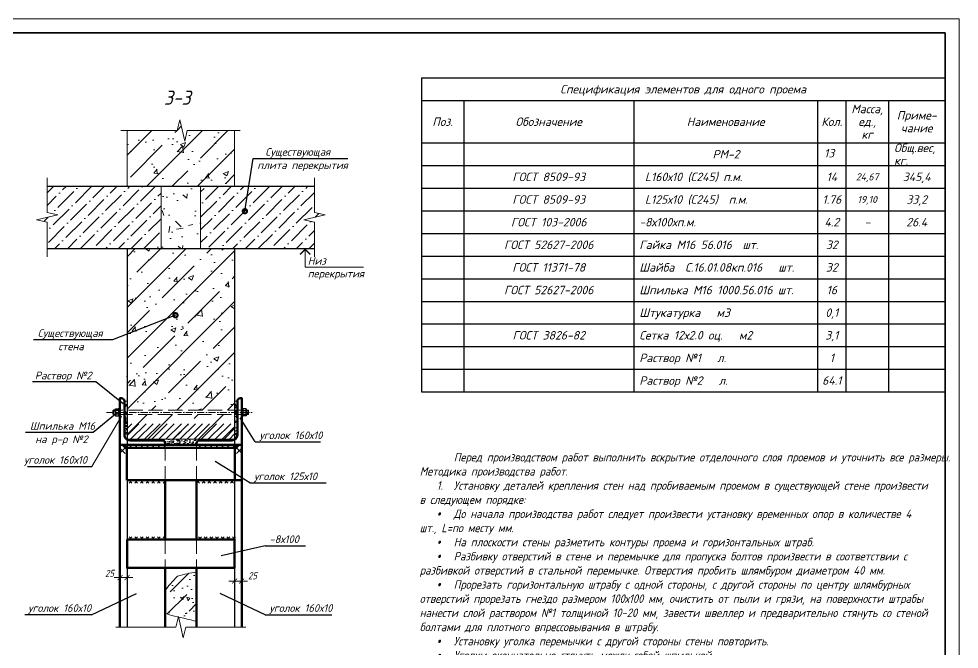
# Model space of a CAD drawing. Header units: millimetres. Extents: x 749182 to 2267578, y 70462 to 311449.
# Drawn here: x 2117564 to 2124208, y 213176 to 217633 of the extents above; entities that cross this region are included whole.
import ezdxf
from ezdxf.enums import TextEntityAlignment as Align

# ---------------------------------------------------------------- set-up
doc = ezdxf.new("R2010")
doc.units = ezdxf.units.MM
for name, pattern in [('GOST2.303 4', [7, 5, -2, 0]), ('ГОСТ 2.303 4', [7, 5, -2, 0]), ('осеваяX2', [4, 2.5, -0.5, 0.5, -0.5])]:
    doc.linetypes.add(name, pattern=pattern)
doc.layers.get('Defpoints').update_dxf_attribs({"color": 255})
for name, color, linetype, lineweight in [('1Стены', 252, 'Continuous', 25), ('монолит', 176, 'Continuous', 50), ('Оси', 165, 'осеваяX2', 13), ('Размер', 7, 'Continuous', 13), ('сварка', 156, 'Continuous', 9), ('штриховка кирпич', 42, 'Continuous', 5), ('Штрихока', 8, 'Continuous', 9)]:
    doc.layers.add(name, color=color, linetype=linetype, lineweight=lineweight)
for name, color, linetype in [('металл', 124, 'Continuous'), ('Текст', 7, 'Continuous'), ('Штриховка', 252, 'Continuous')]:
    doc.layers.add(name, color=color, linetype=linetype)
doc.styles.add('GOST', font='', dxfattribs={"width": 0.8, "oblique": 10})
doc.styles.add('GOST 2.304_new', font='isocpeur.ttf', dxfattribs={"width": 0.9, "oblique": 15})
doc.styles.add('М2', font='isocpeui.ttf')
doc.styles.get('GOST').set_extended_font_data('GOST type A')
doc.dimstyles.new('SPDS', dxfattribs={"dimscale": 25, "dimtxt": 2.5, "dimasz": 1.77, "dimexe": 1.25, "dimexo": 0.625, "dimtad": 1, "dimdec": 0, "dimrnd": 0.001, "dimtxsty": 'GOST 2.304_new', "dimblk": 'ARCHTICK', "dimcen": 2.5, "dimdle": 2, "dimclrt": 256, "dimazin": 2, "dimtfac": 0.75, "dimtdec": 0, "dimtmove": 1, "dimatfit": 3, "dimfxl": 0, "dimtolj": 1, "dimlwd": 9, "dimlwe": 9, "dimarcsym": 0})

# ---------------------------------------------------------------- blocks, each defined once
blk = doc.blocks.new('*U713')
at = {"color": 44, "lineweight": 20, "ltscale": 10}
for p, q in [((594, 420), (0, 420)), ((594, 0), (594, 420))]:
    blk.add_line(p, q, dxfattribs=at)
at = {"color": 137, "lineweight": 35, "ltscale": 10}
for p, q in [((589, 415), (20, 415)), ((589, 5), (589, 415))]:
    blk.add_line(p, q, dxfattribs=at)
at = {"color": 44, "lineweight": 13, "style": 'GOST', "oblique": 10, "width": 0.8}
for tag in ['ФОРМАТВЕРТ', 'ФОРМАТГОРИЗ']:
    blk.add_attdef(tag, (542.98, 1.6), '', height=2, dxfattribs=at)
blk = doc.blocks.new('_ArchTick')
at = {"color": 0, "linetype": 'ByBlock', "const_width": 0.15}
blk.add_lwpolyline([(-0.5, -0.5), (0.5, 0.5)], dxfattribs=at)
blk = doc.blocks.new('*D722')
at = {"layer": 'Defpoints', "color": 0, "ltscale": 20, "transparency": 16777216}
for p in [(-25, 254.7), (0, 209.7), (-25, 175.7)]:
    blk.add_point(p, dxfattribs=at)
at = {"layer": 'Размер', "color": 0, "lineweight": 9, "ltscale": 20, "transparency": 16777216}
for p, q in [((-25, 248.5), (-25, 163.2)), ((0, 203.5), (0, 163.2)), ((20, 175.7), (-45, 175.7))]:
    blk.add_line(p, q, dxfattribs=at)
at = {"layer": 'Размер', "color": 0, "lineweight": 9, "ltscale": 20, "transparency": 16777216, "xscale": 17.7, "yscale": 17.7, "zscale": 17.7, "rotation": 180}
blk.add_blockref('_ArchTick', (-25, 175.7), dxfattribs=at)
at = {"layer": 'Размер', "color": 0, "lineweight": 9, "ltscale": 20, "transparency": 16777216, "xscale": 17.7, "yscale": 17.7, "zscale": 17.7}
blk.add_blockref('_ArchTick', (0, 175.7), dxfattribs=at)
at = {"layer": 'Размер', "ltscale": 20, "transparency": 16777216, "insert": (-61.9, 190.5), "char_height": 25, "attachment_point": 5, "style": 'GOST 2.304_new'}
blk.add_mtext('\\A1;25', dxfattribs=at)
blk = doc.blocks.new('*D721')
at = {"layer": 'Defpoints', "color": 0, "ltscale": 20, "transparency": 16777216}
for p in [(405, 254.7), (380, 209.7), (405, 163.3)]:
    blk.add_point(p, dxfattribs=at)
at = {"layer": 'Размер', "color": 0, "lineweight": 9, "ltscale": 20, "transparency": 16777216}
for p, q in [((405, 248.5), (405, 150.8)), ((380, 203.5), (380, 150.8)), ((360, 163.3), (425, 163.3))]:
    blk.add_line(p, q, dxfattribs=at)
at = {"layer": 'Размер', "color": 0, "lineweight": 9, "ltscale": 20, "transparency": 16777216, "xscale": 17.7, "yscale": 17.7, "zscale": 17.7, "rotation": 180}
blk.add_blockref('_ArchTick', (380, 163.3), dxfattribs=at)
at = {"layer": 'Размер', "color": 0, "lineweight": 9, "ltscale": 20, "transparency": 16777216, "xscale": 17.7, "yscale": 17.7, "zscale": 17.7}
blk.add_blockref('_ArchTick', (405, 163.3), dxfattribs=at)
at = {"layer": 'Размер', "ltscale": 20, "transparency": 16777216, "insert": (443.3, 182.2), "char_height": 25, "attachment_point": 5, "style": 'GOST 2.304_new'}
blk.add_mtext('\\A1;25', dxfattribs=at)
blk = doc.blocks.new('свар')
at = {"layer": 'сварка', "color": 0, "linetype": 'Continuous', "ltscale": 10}
for p, q in [((10, 10), (-10, -10)), ((-10, 10), (10, -10))]:
    blk.add_line(p, q, dxfattribs=at)
blk = doc.blocks.new('A$Cb0885363')
at = {"ltscale": 100}
h = blk.add_hatch(color=0, dxfattribs=at)
h.dxf.hatch_style = 1
h.paths.add_polyline_path([(-18.7, 644.7), (-0.6, 644.7), (-0.6, 626.7)])
h = blk.add_hatch(color=0, dxfattribs=at)
h.dxf.hatch_style = 1
h.paths.add_polyline_path([(398.7, 644.7), (380.6, 644.7), (380.6, 626.7)])
at = {"layer": 'Размер', "ltscale": 20}
h = blk.add_hatch(dxfattribs=at)
h.set_pattern_fill('AR-CONC', color=0, angle=90)
h.set_pattern_definition([(140, (-42282949.67, -1565214.61), (15.93908554, 182.184669), [19.05, -209.55]), (85, (-42282949.67, -1565214.61), (-191.0568452, -35.2434214), [15.24, -167.6405842]), (190.4514447, (-42282948.34, -1565199.43), (-175.1177519, 146.9412471), [16.1900088, -178.0902446]), (136.1842, (-42283000.47, -1565214.61), (42.0423279, 271.0790409), [28.575, -314.325]), (186.6355576, (-42282996.97, -1565192.02), (-247.4261246, 237.404134), [24.2850231, -267.1356082]), (81.1841512, (-42283000.47, -1565214.6), (-247.4261246, 237.404134), [22.859967, -251.459732]), (111, (-42282987.77, -1565189.21), (102.2651982, 151.61439127), [19.05, -209.55]), (56, (-42282987.77, -1565189.21), (-184.1879661, 61.80202835), [15.24, -167.64]), (161.451445, (-42282979.25, -1565176.58), (-81.9227689, 213.4164193), [16.1900088, -178.0899376]), (127.5, (-42282949.67, -1565214.61), (-84.55503887, 3.08860325), [0, -165.608, 0, -170.18, 0, -168.275]), (97.5, (-42282949.67, -1565214.61), (-100.18057482, 66.81966251), [0, -97.028, 0, -161.798, 0, -64.135]), (57.5, (-42282949.67, -1565271.254), (5.72874399, 135.59059517), [0, -63.5, 0, -198.12, 0, -262.89]), (47.5, (-42282949.67, -1565296.65), (-25.42649103, 148.1291814), [0, -82.55, 0, -131.572, 0, -186.69])])
h.paths.add_polyline_path([(260, 1559), (120, 1559), (120, 1339), (260, 1339)])
h = blk.add_hatch(dxfattribs=at)
h.set_pattern_fill('AR-SAND', color=0, scale=0.3, angle=90)
h.set_pattern_definition([(127.5, (-42286669.228, -1517349.751), (-14.68239712, -0.4800093888), [0, -11.5824, 0, -12.954, 0, -12.3825]), (97.5, (-42286669.228, -1517349.75), (-21.504753017, 13.485698494), [0, -6.2484, 0, -10.4394, 0, -4.0005]), (57.5, (-42286669.228, -1517359.123), (-0.0431155404, 23.7297711072), [0, -3.81, 0, -13.716, 0, -17.907]), (47.5, (-42286669.228, -1517359.123), (-6.687879698, 22.906693574), [0, -1.905, 0, -8.9916, 0, -10.287])])
edge = h.paths.add_edge_path()
edge.add_line((255.6, 660.7), (369.6, 660.7))
edge.add_arc((369.6, 680.7), 20, 270, 301.3323)
edge.add_line((380, 663.6), (380, 664.7))
edge.add_line((380, 664.7), (0, 664.7))
edge.add_line((0, 664.7), (0, 663.6))
edge.add_arc((10.4, 680.7), 20, 238.6677, 270)
edge.add_line((10.4, 660.7), (124.4, 660.7))
edge.add_arc((124.4, 650.7), 10, 0, 90, ccw=False)
edge.add_line((134.4, 650.7), (134.4, 644.7))
edge.add_line((134.4, 644.7), (245.6, 644.7))
edge.add_line((245.6, 644.7), (245.6, 650.7))
edge.add_arc((255.6, 650.7), 10, 90, 180, ccw=False)
edge = h.paths.add_edge_path()
edge.add_line((0, 799.7), (-9.6, 799.7))
edge.add_line((-9.6, 799.7), (-9.6, 680.7))
edge.add_arc((10.4, 680.7), 20, 180, 238.6677)
edge.add_line((0, 663.6), (0, 799.7))
edge = h.paths.add_edge_path()
edge.add_line((389.6, 799.7), (380, 799.7))
edge.add_line((380, 799.7), (380, 663.6))
edge.add_arc((369.6, 680.7), 20, 301.3323, 360)
edge.add_line((389.6, 680.7), (389.6, 799.7))
h = blk.add_hatch(dxfattribs=at)
h.set_pattern_fill('AR-CONC', color=0, scale=0.7, angle=90)
h.set_pattern_definition([(140, (-188483.56, 233920.53), (11.15736, 127.52927), [13.335, -146.685]), (85, (-188483.56, 233920.53), (-133.73979, -24.670395), [10.668, -117.34841]), (190.451445, (-188482.63, 233931.16), (-122.582426, 102.858873), [11.333006, -124.66317]), (136.1842, (-188519.12, 233920.53), (29.42963, 189.75533), [20.0025, -220.0275]), (186.63556, (-188516.67, 233936.34), (-173.19829, 166.18289), [16.99952, -186.99493]), (81.18415, (-188519.12, 233920.53), (-173.19829, 166.1829), [16.00198, -176.02181]), (111, (-188510.23, 233938.31), (71.58564, 106.130074), [13.335, -146.685]), (56, (-188510.23, 233938.31), (-128.931576, 43.26142), [10.668, -117.348]), (161.451445, (-188504.26, 233947.16), (-57.34594, 149.391493), [11.333006, -124.662956]), (127.5, (-188483.557, 233920.53), (-59.188527, 2.162022), [0, -115.9256, 0, -119.126, 0, -117.7925]), (97.5, (-188483.56, 233920.53), (-70.126402, 46.773764), [0, -67.9196, 0, -113.2586, 0, -44.8945]), (57.5, (-188483.557, 233880.88), (4.010121, 94.9134166), [0, -44.45, 0, -138.684, 0, -184.023]), (47.5, (-188483.56, 233863.1), (-17.798544, 103.690427), [0, -57.785, 0, -92.1004, 0, -130.683])])
h.paths.add_polyline_path([(246.5, 25.7), (246.2, 25.8), (246, 25.9)])
h.paths.add_polyline_path([(249.1, 24.8), (248.9, 24.9), (249.4, 24.7)])
h.paths.add_polyline_path([(248.2, 25.1), (247.9, 25.2), (248.4, 25)])
h.paths.add_polyline_path([(250.1, 24.4), (249.9, 24.5), (250.4, 24.3)])
h.paths.add_polyline_path([(247.2, 25.5), (247, 25.6), (247.4, 25.4)])
h.paths.add_polyline_path([(134.4, 131.1), (134.4, 59), (134.6, 58.8), (135.2, 58.3), (135.8, 57.7), (136.4, 57.2), (137, 56.7), (137.6, 56.2), (138.2, 55.7), (138.8, 55.3), (139.4, 54.8), (140, 54.3), (140.7, 53.8), (141.3, 53.4), (142, 52.9), (142.6, 52.5), (143.3, 52), (143.9, 51.6), (144.6, 51.1), (145.2, 50.7), (145.9, 50.3), (146.6, 49.9), (147.3, 49.4), (148, 49), (148.7, 48.6), (149.4, 48.2), (150.1, 47.8), (150.8, 47.4), (151.5, 47.1), (152.2, 46.7), (152.9, 46.3), (153.6, 45.9), (154.3, 45.6), (155.1, 45.2), (155.8, 44.9), (156.5, 44.5), (157.3, 44.2), (158, 43.8), (158.7, 43.5), (159.5, 43.1), (160.2, 42.8), (161, 42.5), (161.7, 42.2), (162.5, 41.9), (163.2, 41.6), (164, 41.3), (164.7, 41), (165.5, 40.7), (166.3, 40.4), (167, 40.1), (167.8, 39.8), (168.5, 39.5), (169.3, 39.3), (170.1, 39), (170.8, 38.7), (171.6, 38.5), (172.4, 38.2), (173.2, 38), (173.9, 37.7), (174.7, 37.5), (175.5, 37.2), (176.2, 37), (177, 36.8), (177.8, 36.6), (178.5, 36.3), (179.3, 36.1), (180.1, 35.9), (180.8, 35.7), (181.6, 35.5), (182.4, 35.3), (183.1, 35.1), (183.9, 34.9), (184.6, 34.7), (185.4, 34.5), (186.1, 34.3), (186.9, 34.2), (187.7, 34), (188.4, 33.8), (189.2, 33.7), (189.9, 33.5), (190.6, 33.3), (191.4, 33.2), (192.1, 33), (192.9, 32.9), (193.6, 32.7), (194.3, 32.6), (195, 32.5), (195.8, 32.3), (196.5, 32.2), (197.2, 32.1), (197.9, 32), (198.6, 31.8), (199.3, 31.7), (200, 31.6), (200.7, 31.5), (201.4, 31.4), (202.1, 31.3), (202.8, 31.2), (203.5, 31.1), (204.1, 31), (204.8, 30.9), (205.5, 30.8), (206.1, 30.7), (206.8, 30.7), (207.4, 30.6), (208.1, 30.5), (208.7, 30.4), (209.3, 30.4), (210, 30.3), (210.6, 30.2), (211.2, 30.2), (211.8, 30.1), (212.4, 30.1), (213, 30), (213.6, 30), (214.2, 29.9), (214.8, 29.9), (215.4, 29.8), (215.9, 29.8), (216.5, 29.7), (217.1, 29.7), (217.7, 29.6), (218.2, 29.6), (218.8, 29.6), (219.3, 29.5), (219.9, 29.5), (220.4, 29.5), (221, 29.4), (221.5, 29.4), (222, 29.4), (222.6, 29.3), (223.1, 29.3), (223.6, 29.3), (224.1, 29.2), (224.7, 29.2), (225.2, 29.2), (225.7, 29.1), (226.2, 29.1), (226.7, 29), (227.2, 29), (227.7, 29), (228.2, 28.9), (228.7, 28.9), (229.2, 28.9), (229.7, 28.8), (230.2, 28.8), (230.7, 28.7), (231.2, 28.7), (231.7, 28.6), (232.2, 28.6), (232.7, 28.5), (233.1, 28.5), (233.6, 28.4), (234.1, 28.4), (234.6, 28.3), (235.1, 28.3), (235.5, 28.2), (236, 28.1), (236.5, 28), (237, 28), (237.4, 27.9), (237.9, 27.8), (238.4, 27.7), (238.9, 27.6), (239.3, 27.6), (239.8, 27.5), (240.3, 27.4), (240.8, 27.3), (241.2, 27.2), (241.7, 27.1), (242.2, 26.9), (242.7, 26.8), (243.1, 26.7), (243.6, 26.6), (244.1, 26.4), (244.6, 26.3), (245, 26.2), (245.5, 26), (245.6, 26), (245.6, 184.2), (244.7, 184.1), (243.6, 184), (242.5, 183.8), (241.4, 183.7), (240.3, 183.6), (239.3, 183.4), (238.2, 183.3), (237.1, 183.1), (236, 183), (235, 182.8), (233.9, 182.6), (232.9, 182.5), (231.8, 182.3), (230.8, 182.1), (229.7, 182), (228.7, 181.8), (227.6, 181.6), (226.6, 181.4), (225.6, 181.2), (224.6, 181), (223.5, 180.8), (222.5, 180.6), (221.5, 180.4), (220.5, 180.2), (219.5, 180), (218.5, 179.8), (217.5, 179.6), (216.5, 179.4), (215.5, 179.1), (214.5, 178.9), (213.6, 178.7), (212.6, 178.4), (211.6, 178.2), (210.6, 178), (209.7, 177.7), (208.7, 177.5), (207.8, 177.2), (206.8, 177), (205.9, 176.7), (204.9, 176.4), (204, 176.2), (203.1, 175.9), (202.1, 175.6), (201.2, 175.3), (200.3, 175.1), (199.4, 174.8), (198.4, 174.5), (197.5, 174.2), (196.6, 173.9), (195.7, 173.6), (194.8, 173.3), (194, 173), (193.1, 172.7), (192.2, 172.4), (191.3, 172), (190.4, 171.7), (189.6, 171.4), (188.7, 171.1), (187.9, 170.7), (187, 170.4), (186.2, 170.1), (185.3, 169.7), (184.5, 169.4), (183.6, 169), (182.8, 168.7), (182, 168.3), (181.2, 168), (180.3, 167.6), (179.5, 167.2), (178.7, 166.9), (177.9, 166.5), (177.1, 166.1), (176.3, 165.7), (175.6, 165.3), (174.8, 164.9), (174, 164.6), (173.2, 164.2), (172.5, 163.8), (171.7, 163.4), (170.9, 163), (170.2, 162.5), (169.4, 162.1), (168.7, 161.7), (167.9, 161.3), (167.2, 160.9), (166.5, 160.4), (165.8, 160), (165, 159.6), (164.3, 159.1), (163.6, 158.7), (162.9, 158.3), (162.2, 157.8), (161.5, 157.4), (160.8, 156.9), (160.2, 156.4), (159.5, 156), (158.8, 155.5), (158.2, 155), (157.5, 154.6), (156.8, 154.1), (156.2, 153.6), (155.5, 153.1), (154.9, 152.6), (154.3, 152.1), (153.6, 151.7), (153, 151.2), (152.4, 150.7), (151.8, 150.2), (151.2, 149.6), (150.6, 149.1), (150, 148.6), (149.4, 148.1), (148.8, 147.6), (148.2, 147), (147.6, 146.5), (147.1, 146), (146.5, 145.4), (146, 144.9), (145.4, 144.4), (144.9, 143.8), (144.3, 143.3), (143.8, 142.7), (143.2, 142.2), (142.7, 141.6), (142.2, 141), (141.7, 140.5), (141.2, 139.9), (140.7, 139.3), (140.2, 138.7), (139.7, 138.2), (139.2, 137.6), (138.7, 137), (138.3, 136.4), (137.8, 135.8), (137.3, 135.2), (136.9, 134.6), (136.4, 134), (136, 133.4), (135.5, 132.8), (135.1, 132.1), (134.7, 131.5)])
at = {"layer": 'Штриховка', "lineweight": 9, "ltscale": 100}
h = blk.add_hatch(dxfattribs=at)
h.set_pattern_fill('AR-CONC', color=256)
h.paths.add_polyline_path([(380, 1756), (212.5, 1756), (203.8, 1718.5), (186.3, 1793.5), (177.5, 1756), (0, 1756), (0, 1559), (380, 1559)])
h.paths.add_polyline_path([(380, 1339), (0, 1339), (0, 1036.5), (167.5, 1101.8, -1.205504), (174.7, 1103.2, -0.829528), (167.5, 1101.8), (0, 1036.5), (0, 767.1), (380, 767.1)])
at = {"layer": 'Штриховка', "linetype": 'Continuous', "ltscale": 10}
h = blk.add_hatch(dxfattribs=at)
h.set_pattern_fill('BOUNDHATCH', color=0, scale=5.555556, style=0, pattern_type=2)
h.set_pattern_definition([(45, (-772878.406, 408036.374), (-12.47257795, 12.47257795), [])])
h.paths.add_polyline_path([(0, 664.7), (380, 664.7), (380, 669.5), (380, 719.5), (0, 719.5)])
at = {"layer": 'штриховка кирпич', "ltscale": 15}
h = blk.add_hatch(dxfattribs=at)
h.set_pattern_fill('ANSI36', color=0, scale=10)
h.set_pattern_definition([(45, (-768393.9, 351503.403), (16.8379802, 61.7392608), [79.375, -15.875, 0, -15.875])])
h.paths.add_polyline_path([(120, 1339), (120, 1559), (-282.1, 1559), (-282.1, 1466.5), (-244.6, 1457.8), (-319.6, 1440.3), (-282.1, 1431.5), (-282.1, 1339)])
h.paths.add_polyline_path([(260, 1559), (260, 1339), (662.1, 1339), (662.1, 1431.5), (624.6, 1440.3), (699.6, 1457.8), (662.1, 1466.5), (662.1, 1559)])
at = {"layer": 'штриховка кирпич', "ltscale": 20}
h = blk.add_hatch(dxfattribs=at)
h.set_pattern_fill('ANSI36', color=0, scale=15)
h.set_pattern_definition([(45, (-773296.073, 351985.01), (25.2569703, 92.6088912), [119.0625, -23.8125, 0, -23.8125])])
h.paths.add_polyline_path([(370.8, -23.8), (370.8, -24.2), (370.8, -23.5)])
h.paths.add_polyline_path([(297.4, 4.7), (297.2, 4.7), (297.4, 4.7)])
h.paths.add_polyline_path([(134.4, 129.4), (134.4, 50.2), (135.8, 49.5), (137.4, 48.8), (139.1, 48), (140.8, 47.3), (142.6, 46.6), (144.5, 45.9), (146.3, 45.2), (148.3, 44.5), (150.2, 43.9), (152.2, 43.2), (154.3, 42.6), (156.4, 42), (158.5, 41.4), (160.7, 40.8), (163, 40.2), (165.2, 39.6), (167.6, 39.1), (169.9, 38.5), (172.3, 37.9), (174.7, 37.4), (177.2, 36.8), (179.7, 36.2), (182.2, 35.7), (184.8, 35.1), (187.4, 34.5), (190, 34), (192.7, 33.4), (195.4, 32.8), (198.1, 32.2), (200.9, 31.6), (203.7, 31), (206.5, 30.4), (209.3, 29.7), (212.2, 29.1), (215.1, 28.4), (218, 27.7), (221, 27), (223.9, 26.3), (226.9, 25.6), (229.9, 24.9), (232.9, 24.1), (235.9, 23.4), (238.9, 22.6), (242, 21.8), (245, 21), (245.6, 20.8), (245.6, 192.2), (244.7, 192.2), (243.8, 192.2), (242.8, 192.2), (241.9, 192.2), (241, 192.2), (240, 192.2), (239.1, 192.2), (238.2, 192.2), (237.2, 192.2), (236.3, 192.2), (235.3, 192.2), (234.4, 192.1), (233.4, 192.1), (232.4, 192.1), (231.5, 192), (230.5, 191.9), (229.5, 191.9), (228.6, 191.8), (227.6, 191.8), (226.6, 191.7), (225.7, 191.6), (224.7, 191.5), (223.7, 191.4), (222.7, 191.3), (221.7, 191.2), (220.7, 191.1), (219.7, 191), (218.8, 190.8), (217.8, 190.7), (216.8, 190.6), (215.8, 190.4), (214.8, 190.3), (213.8, 190.1), (212.8, 190), (211.7, 189.8), (210.7, 189.6), (209.7, 189.4), (208.7, 189.2), (207.7, 189), (206.7, 188.8), (205.7, 188.6), (204.6, 188.4), (203.6, 188.2), (202.6, 188), (201.6, 187.7), (200.5, 187.5), (199.5, 187.3), (198.5, 187), (197.4, 186.7), (196.4, 186.5), (195.3, 186.2), (194.3, 185.9), (193.3, 185.6), (192.2, 185.3), (191.2, 185), (190.1, 184.7), (189.1, 184.4), (188, 184.1), (187, 183.8), (185.9, 183.4), (184.9, 183.1), (183.8, 182.7), (182.7, 182.4), (181.7, 182), (180.6, 181.6), (179.6, 181.2), (178.5, 180.9), (175.2, 177.5), (172, 174.2), (168.9, 170.9), (165.9, 167.7), (163, 164.5), (160.1, 161.4), (157.4, 158.3), (154.8, 155.3), (152.2, 152.3), (149.7, 149.4), (147.3, 146.5), (145.1, 143.6), (142.8, 140.9), (140.7, 138.1), (138.7, 135.4), (136.7, 132.7), (134.9, 130.1)])
at = {"layer": 'Штрихока', "ltscale": 100}
h = blk.add_hatch(dxfattribs=at)
h.set_pattern_fill('ANSI35', color=256, scale=20)
h.paths.add_polyline_path([(380, 1756), (212.5, 1756), (203.8, 1718.5), (186.3, 1793.5), (177.5, 1756), (0, 1756), (0, 1559), (380, 1559)])
h.paths.add_polyline_path([(380, 1339), (0, 1339), (0, 1036.5), (167.5, 1101.8, -1.205504), (174.7, 1103.2, -0.829528), (167.5, 1101.8), (0, 1036.5), (0, 767.1), (380, 767.1)])
h.paths.add_polyline_path([(380, 752.4), (0, 752.4), (0, 664.7), (380, 664.7)])
at = {"ltscale": 20}
for p, q in [((120, 1559), (120, 1339)), ((260, 1559), (260, 1339))]:
    blk.add_line(p, q, dxfattribs=at)
at = {"color": 0, "ltscale": 100}
for p, q in [((-9.6, 799.7), (0, 799.7)), ((389.6, 799.7), (380, 799.7)), ((-124.8, 568.1), (-19.2, 745.7))]:
    blk.add_line(p, q, dxfattribs=at)
for points in [[(-18.7, 644.7), (-0.6, 644.7), (-0.6, 626.7), (-18.7, 644.7)], [(398.7, 644.7), (380.6, 644.7), (380.6, 626.7), (398.7, 644.7)]]:
    blk.add_lwpolyline(points, dxfattribs=at)
at = {"layer": '1Стены', "lineweight": 13, "ltscale": 10}
for p, q in [((0, 1559), (0, 1756)), ((380, 1559), (380, 1756))]:
    blk.add_line(p, q, dxfattribs=at)
at = {"layer": '1Стены', "color": 0, "linetype": 'ГОСТ 2.303 4', "lineweight": 13, "ltscale": 10}
for p, q in [((405.6, 767.1), (-31.2, 767.1)), ((-31.2, 752.4), (405.6, 752.4))]:
    blk.add_line(p, q, dxfattribs=at)
at = {"layer": '1Стены', "color": 0, "linetype": 'GOST2.303 4', "lineweight": 13, "ltscale": 10}
for p, q in [((134.4, 519.7), (134.4, 644.7)), ((245.6, 519.7), (245.6, 644.7)), ((134.4, 309.7), (134.4, 209.7)), ((245.6, 309.7), (245.6, 209.7))]:
    blk.add_line(p, q, dxfattribs=at)
at = {"layer": 'металл', "color": 0, "linetype": 'Continuous', "lineweight": 30, "ltscale": 10}
for p, q in [((-49, 766.6), (-47.9, 767.7)), ((-49, 752.8), (-49, 766.6)), ((-47.9, 751.7), (-47.9, 767.7)), ((-41.6, 767.7), (-47.9, 767.7)), ((-41.6, 770.2), (-40.3, 772.4)), ((-41.6, 759.7), (-41.6, 770.2)), ((-40.3, 772.4), (-29.9, 772.4)), ((-29.9, 766.1), (-40.3, 766.1)), ((-28.6, 770.2), (-29.9, 772.4)), ((-28.6, 774.7), (-25.6, 774.7)), ((-28.6, 744.7), (-28.6, 774.7)), ((-28.6, 759.7), (-28.6, 770.2)), ((-28.6, 751.7), (-28.6, 767.7)), ((-25.6, 774.7), (-25.6, 744.7)), ((408.6, 774.7), (405.6, 774.7)), ((405.6, 774.7), (405.6, 744.7)), ((408.6, 744.7), (408.6, 774.7)), ((408.6, 770.2), (409.9, 772.4)), ((408.6, 759.7), (408.6, 770.2)), ((408.6, 751.7), (408.6, 767.7)), ((420.3, 772.4), (409.9, 772.4)), ((409.9, 766.1), (420.3, 766.1)), ((421.6, 770.2), (420.3, 772.4)), ((421.6, 759.7), (421.6, 770.2)), ((421.6, 767.7), (427.9, 767.7)), ((429, 766.6), (427.9, 767.7)), ((427.9, 751.7), (427.9, 767.7)), ((429, 752.8), (429, 766.6)), ((-47.9, 751.7), (-49, 752.8)), ((-47.9, 751.7), (-41.6, 751.7)), ((-41.6, 759.7), (-41.6, 749.3)), ((-41.6, 749.3), (-40.3, 747)), ((-29.9, 753.4), (-40.3, 753.4)), ((-40.3, 747), (-29.9, 747)), ((-28.6, 749.3), (-29.9, 747)), ((-28.6, 759.7), (-28.6, 749.3)), ((-25.6, 744.7), (-28.6, 744.7)), ((405.6, 744.7), (408.6, 744.7)), ((408.6, 759.7), (408.6, 749.3)), ((408.6, 749.3), (409.9, 747)), ((409.9, 753.4), (420.3, 753.4)), ((420.3, 747), (409.9, 747)), ((421.6, 749.3), (420.3, 747)), ((421.6, 759.7), (421.6, 749.3)), ((427.9, 751.7), (421.6, 751.7)), ((427.9, 751.7), (429, 752.8))]:
    blk.add_line(p, q, dxfattribs=at)
at = {"layer": 'металл', "color": 0, "linetype": 'Continuous', "lineweight": 25, "ltscale": 10}
for p, q in [((-49, 766.6), (-41.6, 766.6)), ((-49, 752.8), (-41.6, 752.8))]:
    blk.add_line(p, q, dxfattribs=at)
at = {"layer": 'металл', "color": 0, "linetype": 'Continuous', "lineweight": 60, "ltscale": 100, "extrusion": (0, 0, -1)}
for p, q in [((-25.6, 644.7), (134.4, 644.7)), ((405.6, 644.7), (245.6, 644.7))]:
    blk.add_line(p, q, dxfattribs=at)
at = {"layer": 'металл', "color": 0, "linetype": 'Continuous', "lineweight": 60, "ltscale": 100}
for p, q in [((-25.6, 644.7), (405.6, 644.7)), ((-25.6, 519.7), (-25.6, 644.7)), ((-25.6, 0), (-25.6, 644.7)), ((-0.6, 519.7), (-0.6, 644.7)), ((-0.6, 634.7), (380.6, 634.7)), ((380.6, 519.7), (380.6, 644.7)), ((405.6, 644.7), (405.6, 519.7)), ((405.6, 0), (405.6, 644.7)), ((-0.6, 519.7), (405.6, 519.7)), ((134.4, 309.7), (134.4, 519.7)), ((245.6, 309.7), (245.6, 519.7)), ((134.4, 0), (134.4, 209.7)), ((245.6, 0), (245.6, 209.7))]:
    blk.add_line(p, q, dxfattribs=at)
for points in [[(10.4, 660.7), (124.4, 660.7, -0.414214), (134.4, 650.7), (134.4, 644.7), (-25.6, 644.7), (-25.6, 809.7), (-19.6, 809.7, -0.414214), (-9.6, 799.7), (-9.6, 680.7, 0.414214)], [(369.6, 660.7), (255.6, 660.7, 0.414214), (245.6, 650.7), (245.6, 644.7), (405.6, 644.7), (405.6, 809.7), (399.6, 809.7, 0.414214), (389.6, 799.7), (389.6, 680.7, -0.414214)]]:
    blk.add_lwpolyline(points, format="xyb", close=True, dxfattribs=at)
blk.add_lwpolyline([(0, 309.7), (380, 309.7), (380, 209.7), (0, 209.7)], close=True, dxfattribs=at)
at = {"layer": 'металл', "color": 0, "linetype": 'Continuous', "lineweight": 30, "ltscale": 10}
for centre, radius, start, end in [((-35.7, 769.3), 5.62, 154.3842, 214.3842), ((-20.3, 759.7), 21, 162.412, 197.588), ((-34.5, 769.3), 5.62, 325.6158, 25.6158), ((-49.9, 759.7), 21, 342.412, 17.588), ((414.5, 769.3), 5.62, 154.3842, 214.3842), ((429.9, 759.7), 21, 162.412, 197.588), ((415.7, 769.3), 5.62, 325.6158, 25.6158), ((400.3, 759.7), 21, 342.412, 17.588), ((-35.7, 750.2), 5.62, 145.6158, 205.6158), ((-34.5, 750.2), 5.62, 334.3842, 34.3842), ((414.5, 750.2), 5.62, 145.6158, 205.6158), ((415.7, 750.2), 5.62, 334.3842, 34.3842)]:
    blk.add_arc(centre, radius, start, end, dxfattribs=at)
at = {"layer": 'монолит', "color": 0, "lineweight": 25, "ltscale": 100}
for p, q in [((-282.1, 1559), (662.1, 1559)), ((-282.1, 1339), (662.1, 1339)), ((0, 1339), (0, 0)), ((380, 1339), (380, 0))]:
    blk.add_line(p, q, dxfattribs=at)
at = {"layer": 'Оси', "color": 0, "ltscale": 10}
blk.add_line((-72.2, 759.7), (441.4, 759.7), dxfattribs=at)
at = {"layer": 'Размер', "linetype": 'Continuous', "ltscale": 10}
for p, q in [((515.6, 1339), (644.2, 1339)), ((629.2, 1339), (629.2, 1272.5)), ((629.2, 1272.5), (835.5, 1272.5))]:
    blk.add_line(p, q, dxfattribs=at)
at = {"layer": 'Размер', "color": 0}
blk.add_line((-0.6, 664.7), (380.6, 664.7), dxfattribs=at)
at = {"layer": 'Размер', "linetype": 'Continuous', "ltscale": 10, "const_width": 5}
blk.add_lwpolyline([(647.4, 1317.3), (629.2, 1335.5), (610.9, 1317.3)], dxfattribs=at)
at = {"layer": 'сварка', "color": 0, "linetype": 'Continuous', "ltscale": 5}
for p, q in [((7.2, 644.7), (17.2, 634.7)), ((17.2, 644.7), (7.2, 634.7)), ((27.2, 644.7), (37.2, 634.7)), ((37.2, 644.7), (27.2, 634.7)), ((47.2, 644.7), (57.2, 634.7)), ((57.2, 644.7), (47.2, 634.7)), ((67.2, 644.7), (77.2, 634.7)), ((77.2, 644.7), (67.2, 634.7)), ((87.2, 644.7), (97.2, 634.7)), ((97.2, 644.7), (87.2, 634.7)), ((107.2, 644.7), (117.2, 634.7)), ((117.2, 644.7), (107.2, 634.7)), ((127.2, 644.7), (137.2, 634.7)), ((137.2, 644.7), (127.2, 634.7)), ((252, 644.7), (262, 634.7)), ((262, 644.7), (252, 634.7)), ((272, 644.7), (282, 634.7)), ((282, 644.7), (272, 634.7)), ((292, 644.7), (302, 634.7)), ((302, 644.7), (292, 634.7)), ((312, 644.7), (322, 634.7)), ((322, 644.7), (312, 634.7)), ((332, 644.7), (342, 634.7)), ((342, 644.7), (332, 634.7)), ((352, 644.7), (362, 634.7)), ((362, 644.7), (352, 634.7)), ((372, 644.7), (382, 634.7)), ((382, 644.7), (372, 634.7)), ((7.2, 519.7), (17.2, 509.7)), ((17.2, 519.7), (7.2, 509.7)), ((27.2, 519.7), (37.2, 509.7)), ((37.2, 519.7), (27.2, 509.7)), ((47.2, 519.7), (57.2, 509.7)), ((57.2, 519.7), (47.2, 509.7)), ((67.2, 519.7), (77.2, 509.7)), ((77.2, 519.7), (67.2, 509.7)), ((87.2, 519.7), (97.2, 509.7)), ((97.2, 519.7), (87.2, 509.7)), ((107.2, 519.7), (117.2, 509.7)), ((117.2, 519.7), (107.2, 509.7)), ((127.2, 519.7), (137.2, 509.7)), ((137.2, 519.7), (127.2, 509.7)), ((245.6, 519.7), (255.6, 509.7)), ((255.6, 519.7), (245.6, 509.7)), ((265.6, 519.7), (275.6, 509.7)), ((275.6, 519.7), (265.6, 509.7)), ((285.6, 519.7), (295.6, 509.7)), ((295.6, 519.7), (285.6, 509.7)), ((305.6, 519.7), (315.6, 509.7)), ((315.6, 519.7), (305.6, 509.7)), ((325.6, 519.7), (335.6, 509.7)), ((335.6, 519.7), (325.6, 509.7)), ((345.6, 519.7), (355.6, 509.7)), ((355.6, 519.7), (345.6, 509.7)), ((365.6, 519.7), (375.6, 509.7)), ((375.6, 519.7), (365.6, 509.7)), ((0, 309.7), (64.4, 309.7)), ((7.2, 309.7), (17.2, 319.7)), ((17.2, 309.7), (7.2, 319.7)), ((27.2, 309.7), (37.2, 319.7)), ((37.2, 309.7), (27.2, 319.7)), ((47.2, 309.7), (57.2, 319.7)), ((57.2, 309.7), (47.2, 319.7)), ((67.2, 309.7), (77.2, 319.7)), ((77.2, 309.7), (67.2, 319.7)), ((87.2, 309.7), (97.2, 319.7)), ((97.2, 309.7), (87.2, 319.7)), ((107.2, 309.7), (117.2, 319.7)), ((117.2, 309.7), (107.2, 319.7)), ((127.2, 309.7), (137.2, 319.7)), ((137.2, 309.7), (127.2, 319.7)), ((245.6, 309.7), (310, 309.7)), ((252.8, 309.7), (262.8, 319.7)), ((262.8, 309.7), (252.8, 319.7)), ((272.8, 309.7), (282.8, 319.7)), ((282.8, 309.7), (272.8, 319.7)), ((292.8, 309.7), (302.8, 319.7)), ((302.8, 309.7), (292.8, 319.7)), ((312.8, 309.7), (322.8, 319.7)), ((322.8, 309.7), (312.8, 319.7)), ((332.8, 309.7), (342.8, 319.7)), ((342.8, 309.7), (332.8, 319.7)), ((352.8, 309.7), (362.8, 319.7)), ((362.8, 309.7), (352.8, 319.7)), ((372.8, 309.7), (382.8, 319.7)), ((382.8, 309.7), (372.8, 319.7))]:
    blk.add_line(p, q, dxfattribs=at)
at = {"layer": 'Текст', "ltscale": 10}
for p, q in [((416.3, 1470.8), (445.1, 1656.8)), ((445.1, 1656.8), (780.2, 1656.8)), ((170.9, 1103.2), (-51.8, 1016.3)), ((-51.8, 1016.3), (-330.5, 1016.3))]:
    blk.add_line(p, q, dxfattribs=at)
at = {"layer": 'Текст', "color": 0, "ltscale": 10}
for p, q in [((-110.2, 867.9), (-333.6, 867.9)), ((-13.3, 790), (-110.2, 867.9)), ((-34.1, 759.7), (-120, 688)), ((452.7, 655.2), (399.9, 740.7)), ((-120, 688), (-358.3, 688)), ((452.7, 655.2), (683.3, 655.2)), ((-351.5, 568.1), (-124.8, 568.1)), ((433.7, 510.1), (311.2, 586.5)), ((433.7, 510.1), (703.4, 510.1)), ((488, 287.8), (332.5, 252.9)), ((488, 287.8), (630.7, 287.8)), ((-125.5, 44.4), (33.1, 119.4)), ((488, 44.4), (329.4, 119.4)), ((-125.5, 44.4), (-360.6, 44.4)), ((488, 44.4), (723.1, 44.4))]:
    blk.add_line(p, q, dxfattribs=at)
at = {"layer": 'Текст', "color": 0, "linetype": 'Continuous', "lineweight": 25, "ltscale": 10}
for p, q in [((429, 766.6), (421.6, 766.6)), ((429, 752.8), (421.6, 752.8))]:
    blk.add_line(p, q, dxfattribs=at)
at = {"layer": 'Текст', "ltscale": 10, "const_width": 15}
for points in [[(420, 1470.8, 1), (412.5, 1470.8, 1)], [(174.7, 1103.2, 1), (167.2, 1103.2, 1)]]:
    blk.add_lwpolyline(points, format="xyb", close=True, dxfattribs=at)
at = {"layer": 'штриховка кирпич', "linetype": 'Continuous', "ltscale": 10}
for p, q in [((-282.1, 1559), (-282.1, 1589)), ((662.1, 1559), (662.1, 1589)), ((-282.1, 1339), (-282.1, 1309)), ((662.1, 1339), (662.1, 1309))]:
    blk.add_line(p, q, dxfattribs=at)
at = {"layer": 'штриховка кирпич', "color": 0, "linetype": 'Continuous', "ltscale": 10}
for p, q in [((-10, 0), (-40, 0)), ((390, 0), (420, 0))]:
    blk.add_line(p, q, dxfattribs=at)
for points in [[(-21.7, 1756), (177.5, 1756), (186.3, 1793.5), (203.8, 1718.5), (212.5, 1756), (399.3, 1756)], [(-282.1, 1559), (-282.1, 1466.5), (-244.6, 1457.8), (-319.6, 1440.3), (-282.1, 1431.5), (-282.1, 1339)], [(662.1, 1559), (662.1, 1466.5), (699.6, 1457.8), (624.6, 1440.3), (662.1, 1431.5), (662.1, 1339)], [(-10, 0), (172.5, 0), (181.2, 37.5), (198.7, -37.5), (207.5, 0), (390, 0)]]:
    blk.add_lwpolyline(points, dxfattribs=at)
at = {"layer": 'штриховка кирпич', "color": 0, "ltscale": 20}
for points in [[(134.4, 129.5), (144.8, 144.3), (159.3, 161.4), (178.5, 180.9)], [(178.5, 180.9), (201.2, 186.9), (223.9, 193), (245.6, 194.5)]]:
    blk.add_open_spline(points, degree=3, dxfattribs=at)
blk.add_open_spline([(245.6, 20.8), (234.5, 23.8), (189, 34.9), (152.1, 41.1), (134.4, 50.2)], degree=3, knots=[869.912679, 869.912679, 869.912679, 869.912679, 904.540462, 1012.371236, 1012.371236, 1012.371236, 1012.371236], dxfattribs=at)
at = {"layer": 'Размер', "color": 0, "rotation": 270.0000000023722}
blk.add_blockref('свар', (-16.2, 623.9), dxfattribs=at)
at = {"layer": 'Размер', "color": 0, "xscale": -1, "rotation": 89.99999999762788}
blk.add_blockref('свар', (396.2, 623.9), dxfattribs=at)
at = {"layer": 'Текст', "ltscale": 10, "style": 'М2'}
for s, p in [('Существующая', (488.4, 1666.8)), ('плита перекрытия', (460.1, 1619.8)), ('Низ', (638.2, 1281.5)), ('Существующая', (-315.5, 1026.3)), ('стена', (-242.8, 979.3)), ('Раствор №2', (-325.8, 876.5)), ('Шпилька М16', (-343.3, 698)), ('на р-р №2', (-324.3, 651)), ('уголок 160х10', (467.7, 665.2)), ('уголок 160х10', (-363.9, 578.1)), ('уголок 125х10', (448.7, 520.1)), ('-8х100', (503, 297.8)), ('уголок 160х10', (-349.5, 54.4)), ('уголок 160х10', (503, 54.4))]:
    blk.add_text(s, height=27, dxfattribs=at).set_placement(p)
blk.add_text('перекрытия', height=27, dxfattribs=at).set_placement((638.2, 1263.5), align=Align.TOP_LEFT)
at = {"layer": 'Текст', "lineweight": 30, "ltscale": 10, "insert": (130.4, 1897.1), "char_height": 50, "attachment_point": 1, "style": 'GOST 2.304_new'}
blk.add_mtext_dynamic_manual_height_columns('3-3', width=197.428, gutter_width=62.5, heights=[0], dxfattribs=at)
at = {"layer": 'Размер', "color": 0, "ltscale": 20}
for base, p1, p2, picture, middle in [((-25, 175.7), (0, 209.7), (-25, 254.7), '*D722', (-61.9, 171.8)), ((405, 163.3), (380, 209.7), (405, 254.7), '*D721', (443.3, 163.5))]:
    dim = blk.add_linear_dim(base=base, p1=p1, p2=p2, dimstyle='SPDS', override={"dimscale": 10, "dimtxsty": 'GOST 2.304_new', "dimfxl": 1.25, "dimtfill": 0, "dimarcsym": 1}, dxfattribs=at)
    dim.commit()
    dim.dimension.update_dxf_attribs({"geometry": picture, "text_midpoint": middle, "dimtype": 128})

msp = doc.modelspace()

# ---------------------------------------------------------------- linework, layer by layer
at = {"layer": 'Текст', "linetype": 'Continuous', "ltscale": 20}
for p, q in [((2120407.9684, 217215.5165), (2120407.9684, 214995.5165)), ((2120407.9684, 217215.5165), (2124107.9684, 217215.5165)), ((2124107.9684, 217215.5165), (2124107.9684, 214995.5165)), ((2120407.9684, 217055.5165), (2124107.9684, 217055.5165)), ((2120707.9684, 217055.5165), (2120707.9684, 214995.5165)), ((2121907.9684, 217055.5165), (2121907.9684, 214995.5165)), ((2123207.9684, 217055.5165), (2123207.9684, 214995.5165)), ((2123407.9684, 217055.5165), (2123407.9684, 214995.5165)), ((2123707.9684, 217055.5165), (2123707.9684, 214995.5165)), ((2120407.9684, 216755.5165), (2124107.9684, 216755.5165)), ((2120407.9684, 216595.5165), (2124107.9684, 216595.5165)), ((2120407.9684, 216435.5165), (2124107.9684, 216435.5165)), ((2120407.9684, 216275.5165), (2124107.9684, 216275.5165)), ((2120407.9684, 216115.5165), (2124107.9684, 216115.5165)), ((2120407.9684, 215955.5165), (2124107.9684, 215955.5165)), ((2120407.9684, 215795.5165), (2124107.9684, 215795.5165)), ((2120407.9684, 215635.5165), (2124107.9684, 215635.5165)), ((2120407.9684, 215475.5165), (2124107.9684, 215475.5165)), ((2120407.9684, 215315.5165), (2124107.9684, 215315.5165)), ((2120407.9684, 215155.5165), (2124107.9684, 215155.5165)), ((2120407.9684, 214995.5165), (2124107.9684, 214995.5165))]:
    msp.add_line(p, q, dxfattribs=at)

# ---------------------------------------------------------------- block references
at = {"xscale": 20, "yscale": 20, "zscale": 20}
msp.add_blockref('*U713', (2112327.9684, 209233.1662), dxfattribs=at)
at = {"layer": 'Размер', "ltscale": 100, "xscale": 2, "yscale": 2, "zscale": 2}
msp.add_blockref('A$Cb0885363', (2118328.4939, 213331.2904), dxfattribs=at)

# ---------------------------------------------------------------- texts
at = {"layer": 'Текст', "linetype": 'Continuous', "ltscale": 20, "style": 'М2'}
for s, p in [('Спецификация элементов для одного проема', (2122257.9684, 217135.5165)), ('Масса,', (2123557.9684, 216995.5165)), ('Приме-', (2123907.9684, 216950.5165)), ('Поз.', (2120557.9684, 216905.5165)), ('Обозначение', (2121307.9684, 216905.5165)), ('Наименование', (2122557.9684, 216905.5165)), ('Кол.', (2123307.9684, 216905.5165)), ('ед.,', (2123557.9684, 216905.5165)), ('кг', (2123557.9684, 216815.5165)), ('чание', (2123907.9684, 216860.5165)), ('РМ-2', (2122560.4684, 216675.5165)), ('13', (2123289.451, 216682.7525)), ('ГОСТ 8509-93', (2121307.9684, 216515.5165)), ('14', (2123307.9684, 216515.5165)), ('345,4', (2123907.9684, 216515.5165)), ('ГОСТ 8509-93', (2121307.9684, 216355.5165)), ('1.76', (2123307.9684, 216355.5165)), ('33,2', (2123907.9684, 216355.5165)), ('ГОСТ 103-2006', (2121307.9684, 216195.5165)), ('4.2', (2123307.9684, 216195.5165)), ('26.4', (2123907.9684, 216195.5165)), ('-', (2123557.9684, 216195.5165)), ('-', (2123560.4684, 216195.5165)), ('ГОСТ 52627-2006', (2121307.9684, 216035.5165)), ('32', (2123307.9684, 216035.5165)), ('ГОСТ 11371-78', (2121307.9684, 215875.5165)), ('32', (2123307.9684, 215875.5165)), ('ГОСТ 52627-2006', (2121307.9684, 215715.5165)), ('16', (2123307.9684, 215715.5165)), ('0,1', (2123307.9684, 215555.5165)), ('ГОСТ 3826-82', (2121307.9684, 215395.5165)), ('3,1', (2123307.9684, 215395.5165)), ('1', (2123307.9684, 215235.5165)), ('64.1', (2123307.9684, 215075.5165))]:
    msp.add_text(s, height=60, dxfattribs=at).set_placement(p, align=Align.MIDDLE_CENTER)
for s, p in [('Общ.вес, ', (2123747.9684, 216720.5165)), ('кг.', (2123747.9684, 216630.5165)), ('L160х10 (С245) п.м.', (2121987.5321, 216515.5165)), ('L125х10 (С245)  п.м.', (2121987.5321, 216355.5165)), ('-8х100хп.м.', (2121947.9684, 216195.5165)), ('Гайка М16 56.016  шт.', (2121947.9684, 216035.5165)), ('Шайба  С.16.01.08кп.016   шт.', (2121947.9684, 215875.5165)), ('Шпилька М16 1000.56.016 шт.', (2121947.9684, 215715.5165)), ('Штукатурка   м3', (2121947.9684, 215555.5165)), ('Сетка 12х2.0 оц.   м2', (2121947.9684, 215395.5165)), ('Раствор №1   л.', (2121947.9684, 215235.5165)), ('Раствор №2   л.', (2121947.9684, 215075.5165))]:
    msp.add_text(s, height=60, dxfattribs=at).set_placement(p, align=Align.MIDDLE_LEFT)
at = {"layer": 'Текст', "linetype": 'Continuous', "ltscale": 100, "style": 'М2'}
for s, p in [('24,67', (2123557.8747, 216515.5665)), ('19,10', (2123557.8747, 216355.6665))]:
    msp.add_text(s, height=49.96875, dxfattribs=at).set_placement(p, align=Align.MIDDLE_CENTER)
at = {"layer": 'Текст', "ltscale": 20, "insert": (2120396.0469, 214563.5863), "char_height": 60, "attachment_point": 1, "style": 'GOST 2.304_new'}
msp.add_mtext_dynamic_manual_height_columns('       Перед производством работ выполнить вскрытие отделочного слоя проемов и уточнить все размеры. \\PМетодика производства работ.\\P\\pi120;1.^IУстановку деталей крепления стен над пробиваемым проемом в существующей стене произвести в следующем порядке: \\P{\\fSymbol|b0|i1|c2|p18;·^I}До начала производства работ следует произвести установку временных опор в количестве 4 шт., L=по месту мм. \\P{\\fSymbol|b0|i1|c2|p18;·^I}На плоскости стены разметить контуры проема и горизонтальных штраб. \\P{\\fSymbol|b0|i1|c2|p18;·^I}Разбивку отверстий в стене и перемычке для пропуска болтов произвести в соответствии с разбивкой отверстий в стальной перемычке. Отверстия пробить шлямбуром диаметром 40 мм. \\P{\\fSymbol|b0|i1|c2|p18;·^I}Прорезать горизонтальную штрабу с одной стороны, с другой стороны по центру шлямбурных отверстий прорезать гнездо размером 100х100 мм, очистить от пыли и грязи, на поверхности штрабы нанести слой раствором №1 толщиной 10-20 мм, завести швеллер и предварительно стянуть со стеной болтами для плотного впрессовывания в штрабу. \\P{\\fSymbol|b0|i1|c2|p18;·^I}Установку уголка перемычки с другой стороны стены повторить. \\P{\\fSymbol|b0|i1|c2|p18;·^I}Уголки окончательно стянуть между собой шпилькой. \\P{\\fSymbol|b0|i1|c2|p18;·^I}Произвести вырезание проема методом алмазной резки под перемычкой согласно схеме. \\P{\\fSymbol|b0|i1|c2|p18;·^I}После разборки проема снизу к стальной перемычке приварить накладки и оштукатурить по сетке. \\P2.^IМеталлические элементы выполнить из стали С245 ГОСТ 27772-2015. \\P3.^IОбварить все элементы по контуру сопрягаемых элементов. Катет сварных швов принимать по наименьшей толщине свариваемых элементов. Сварку производить по ГОСТ 5264-80 (ручная дуговая). Сварку производить электродами Э-46 по ГОСТ 9467-75.\\P4.^IЭлементы усиления устанавливать на раствор №2, толщиной не менее 10 мм. \\P5.^IВсе металлические изделия окрасить грунтовкой ГФ-021 ГОСТ 25129-2020. \\P6.^IПосле монтажа и закрепления элементов металлических конструкций оштукатурить их по сетке.\\P7.^IПод все гайки установить пружинные шайбы для предотвращения раскручивания. ', width=3584.340827, gutter_width=1500, heights=[4759.4016], dxfattribs=at)

doc.saveas('drawing.dxf')
